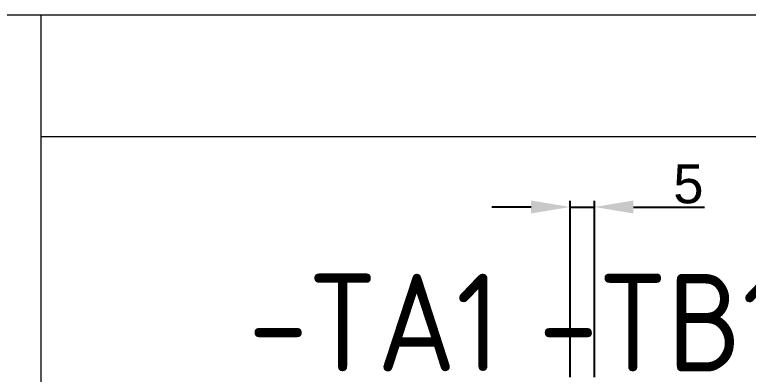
# Model space of a CAD drawing. Header units: millimetres. Extents: x 1359 to 3577, y 1333 to 3557.
# Drawn here: x 1595.7 to 1746.2, y 3277.8 to 3351.6 of the extents above; entities that cross this region are included whole.
import ezdxf
from ezdxf.enums import TextEntityAlignment as Align

# ---------------------------------------------------------------- set-up
doc = ezdxf.new("R2010")
doc.units = ezdxf.units.MM
doc.layers.add('000-PI_TEXT', color=7, linetype='Continuous')
doc.layers.add('002-PI-Kabelska kanalica', color=150, linetype='Continuous')
doc.styles.add('PI0', font='isocpeur.ttf', dxfattribs={"width": 0.9})
doc.styles.get("Standard").update_dxf_attribs({"font": 'arial.ttf'})
doc.dimstyles.new('ISO-25-lb', dxfattribs={"dimtxt": 8, "dimasz": 8, "dimexe": 1.25, "dimexo": 0.625, "dimtad": 1, "dimtxsty": 'Standard', "dimcen": 5, "dimadec": 0, "dimazin": 0, "dimtfac": 1, "dimtmove": 0, "dimatfit": 3, "dimfxl": 1, "dimarcsym": 0})

# ---------------------------------------------------------------- blocks, each defined once
blk = doc.blocks.new('*U51')
at = {"layer": '002-PI-Kabelska kanalica', "color": 0, "linetype": 'ByBlock', "lineweight": 0}
for p, q in [((-20, -100), (-20, 719)), ((5, -100), (5, 719)), ((-20, -100), (5, -100))]:
    blk.add_line(p, q, dxfattribs=at)
blk = doc.blocks.new('*D84')
at = {"layer": '000-PI_TEXT', "color": 0, "linetype": 'ByBlock', "lineweight": -2, "ltscale": 0.25, "transparency": 16777216}
for p, q in [((1709.59, 3277.18), (1709.59, 3313.36)), ((1714.59, 3277.18), (1714.59, 3313.36)), ((1701.59, 3312.11), (1693.59, 3312.11)), ((1709.59, 3312.11), (1714.59, 3312.11)), ((1722.59, 3312.11), (1737.15, 3312.11))]:
    blk.add_line(p, q, dxfattribs=at)
at = {"layer": '000-PI_TEXT', "color": 0, "linetype": 'ByBlock', "ltscale": 0.25, "transparency": 16777216}
for points in [[(1701.59, 3313.45), (1701.59, 3310.78), (1709.59, 3312.11)], [(1722.59, 3313.45), (1722.59, 3310.78), (1714.59, 3312.11)]]:
    blk.add_solid(points, dxfattribs=at)
at = {"layer": 'Defpoints', "color": 0, "linetype": 'ByBlock', "ltscale": 0.25, "transparency": 16777216}
for p in [(1714.59, 3312.11), (1709.59, 3276.56), (1714.59, 3276.56)]:
    blk.add_point(p, dxfattribs=at)
at = {"layer": '000-PI_TEXT', "color": 0, "linetype": 'ByBlock', "lineweight": 0, "ltscale": 0.25, "transparency": 16777216, "insert": (1733.87, 3316.81), "char_height": 8, "attachment_point": 5}
blk.add_mtext('5', dxfattribs=at)
blk = doc.blocks.new('*U53')
at = {"layer": '002-PI-Kabelska kanalica', "color": 0, "linetype": 'ByBlock', "lineweight": 0}
for p, q in [((80, -100), (80, 1572)), ((-20, -100), (80, -100))]:
    blk.add_line(p, q, dxfattribs=at)

msp = doc.modelspace()

# ---------------------------------------------------------------- block references
at = {"layer": '002-PI-Kabelska kanalica', "color": 0, "linetype": 'ByBlock', "lineweight": 0, "xscale": -1, "rotation": 180}
msp.add_blockref('*U53', (1521.071, 3251.556), dxfattribs=at)
at = {"layer": '002-PI-Kabelska kanalica', "color": 0, "linetype": 'ByBlock', "lineweight": 0, "rotation": 270}
msp.add_blockref('*U51', (1701.071, 3331.556), dxfattribs=at)

# ---------------------------------------------------------------- texts
at = {"layer": '002-PI-Kabelska kanalica', "color": 0, "linetype": 'ByBlock', "lineweight": 0, "style": 'PI0', "width": 0.9}
for s, p in [('-TA1', (1669.414, 3288.436)), ('-TB1', (1728.514, 3288.436))]:
    msp.add_text(s, height=20, dxfattribs=at).set_placement(p, align=Align.MIDDLE)

# ---------------------------------------------------------------- dimensions: what is measured, and where the dimension line sits
at = {"layer": '000-PI_TEXT', "color": 0, "linetype": 'ByBlock', "lineweight": 0, "ltscale": 0.25}
dim = msp.add_linear_dim(base=(1714.594, 3312.114), p1=(1709.594, 3276.556), p2=(1714.594, 3276.556), dimstyle='ISO-25-lb', dxfattribs=at)
dim.commit()
dim.dimension.update_dxf_attribs({"geometry": '*D84', "text_midpoint": (1733.871, 3312.114), "dimtype": 160})

doc.saveas('drawing.dxf')
